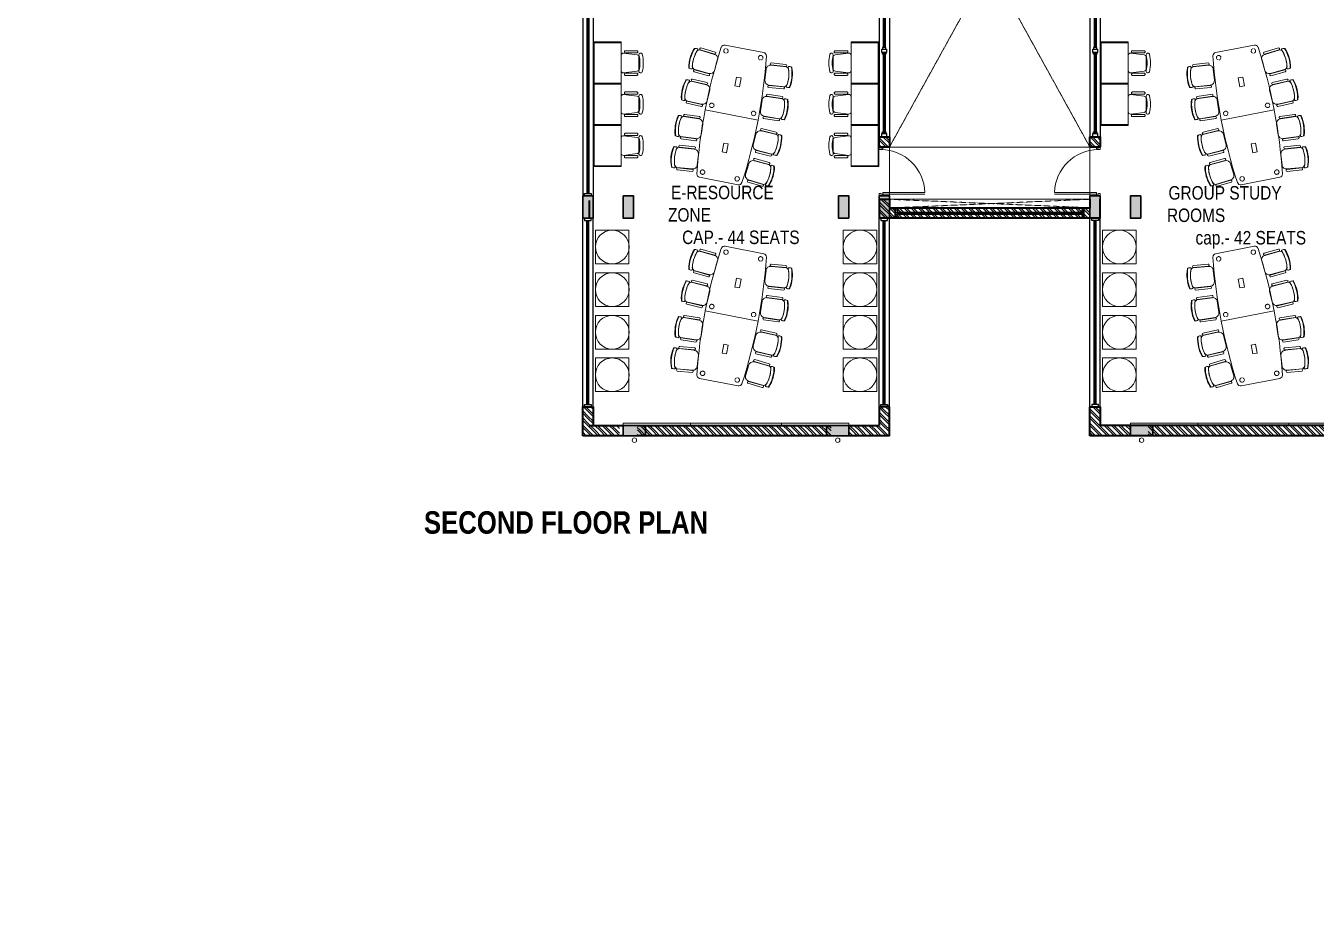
# Model space of a CAD drawing. Header units: inches. Extents: x 3461478 to 3553662, y 1119443 to 1186010.
# Drawn here: x 3461478 to 3490228, y 1119443 to 1139200 of the extents above; entities that cross this region are included whole.
import ezdxf

# ---------------------------------------------------------------- set-up
doc = ezdxf.new("R2010")
doc.units = ezdxf.units.IN
doc.header["$LTSCALE"] = 5
doc.header["$MEASUREMENT"] = 0
for name, pattern in [('1044 - Mafoi - Base File$0$DASHED2', [0.375, 0.25, -0.125]), ('DASHED2', [0.375, 0.25, -0.125]), ('HIDDEN', [0.375, 0.25, -0.125])]:
    doc.linetypes.add(name, pattern=pattern)
doc.layers.get('0').update_dxf_attribs({"lineweight": 13})
for name, color, linetype, lineweight in [('door', 3, 'Continuous', 9), ('ele', 51, 'Continuous', 18), ('furniture', 95, 'Continuous', 18), ('hatch', 8, 'Continuous', 9), ('hidden', 8, 'HIDDEN', 13), ('S-Concrete', 6, 'Continuous', 30), ('steps', 25, 'Continuous', 9), ('text', 190, 'Continuous', 20), ('wall', 1, 'Continuous', 40), ('x', 241, 'Continuous', 18)]:
    doc.layers.add(name, color=color, linetype=linetype, lineweight=lineweight)
doc.layers.add('win', color=4, linetype='Continuous')
doc.styles.get("Standard").update_dxf_attribs({"font": 'swissc.ttf', "height": 350})
pattern_1 = [(135, (3301684.02, 1678929.29), (-79.549513, -79.549513), []), (135, (3301684.02, 1678982.33), (-79.549513, -79.549513), [])]
pattern_2 = [(135, (3572764.58, 1299451.98), (-79.54951, -79.54951), []), (135, (3572764.58, 1299505.01), (-79.54951, -79.54951), [])]

# ---------------------------------------------------------------- blocks, each defined once
blk = doc.blocks.new('ergerg')
at = {"layer": 'win', "color": 2, "lineweight": 60}
for p, q in [((-540364, -109208), (-542090, -109208)), ((-538483, -109208), (-540209, -109208)), ((-536601, -109208), (-538328, -109208)), ((-534720, -109208), (-536446, -109208))]:
    blk.add_line(p, q, dxfattribs=at)
at = {"layer": 'win'}
for points in [[(-534605, -109093), (-542205, -109093)], [(-534605, -109323), (-542205, -109323)]]:
    blk.add_lwpolyline(points, dxfattribs=at)
for points in [[(-542130, -109158), (-542130, -109258), (-542205, -109258), (-542205, -109158)], [(-542130, -109171), (-542090, -109171), (-542090, -109246), (-542130, -109246)], [(-540364, -109171), (-540324, -109171), (-540324, -109246), (-540364, -109246)], [(-540249, -109158), (-540249, -109258), (-540324, -109258), (-540324, -109158)], [(-540209, -109171), (-540249, -109171), (-540249, -109246), (-540209, -109246)], [(-538443, -109171), (-538483, -109171), (-538483, -109246), (-538443, -109246)], [(-538368, -109158), (-538368, -109258), (-538443, -109258), (-538443, -109158)], [(-538368, -109171), (-538328, -109171), (-538328, -109246), (-538368, -109246)], [(-536601, -109171), (-536561, -109171), (-536561, -109246), (-536601, -109246)], [(-536486, -109158), (-536486, -109258), (-536561, -109258), (-536561, -109158)], [(-536446, -109171), (-536486, -109171), (-536486, -109246), (-536446, -109246)], [(-534680, -109171), (-534720, -109171), (-534720, -109246), (-534680, -109246)], [(-534605, -109158), (-534605, -109258), (-534680, -109258), (-534680, -109158)]]:
    blk.add_lwpolyline(points, close=True, dxfattribs=at)
blk = doc.blocks.new('w6')
at = {"layer": 'win', "color": 2, "lineweight": 60}
blk.add_line((-503968, -64799), (-499868, -64799), dxfattribs=at)
at = {"layer": 'win'}
for points in [[(-504018, -64684), (-499818, -64684)], [(-504018, -64724), (-503968, -64724), (-503968, -64874), (-504018, -64874)], [(-504018, -64914), (-499818, -64914)], [(-499818, -64724), (-499868, -64724), (-499868, -64874), (-499818, -64874)]]:
    blk.add_lwpolyline(points, dxfattribs=at)
blk = doc.blocks.new('col 400 x 230')
at = {"layer": 'hatch'}
blk.add_hatch(color=256, dxfattribs=at).paths.add_polyline_path([(230, -500), (230, 0), (0, 0), (0, -500)])
at = {"layer": 'S-Concrete'}
blk.add_lwpolyline([(230, -500), (230, 0), (0, 0), (0, -500)], close=True, dxfattribs=at)
blk = doc.blocks.new('LIBRARY COLUMNS - 26.07.10')
at = {"layer": 'S-Concrete', "rotation": 270}
for p in [(225217, 252626), (225217, 251726), (225217, 246926), (225217, 246026), (225217, 241326), (225217, 240426)]:
    blk.add_blockref('col 400 x 230', p, dxfattribs=at)
at = {"layer": 'S-Concrete'}
for p in [(219872, 251726), (219872, 247196), (219872, 240426)]:
    blk.add_blockref('col 400 x 230', p, dxfattribs=at)
blk = doc.blocks.new('CH2')
at = {"linetype": 'ByBlock'}
for points in [[(175, -97, 1), (194, -25, 0.127017), (-194, -25, 1), (-175, -97, -0.127017)], [(-255, -122), (-245, -122, -0.414214), (-225, -142), (-225, -402, -0.414214), (-245, -422), (-255, -422, -0.414214), (-275, -402), (-275, -142, -0.414214)], [(131, -97), (-131, -97, 0.378242), (-180, -141), (-218, -441, 0.451123), (-168, -497), (168, -497, 0.451123), (218, -441), (180, -141, 0.378242)], [(255, -122), (245, -122, 0.414214), (225, -142), (225, -402, 0.414214), (245, -422), (255, -422, 0.414214), (275, -402), (275, -142, 0.414214)]]:
    blk.add_lwpolyline(points, format="xyb", close=True, dxfattribs=at)
blk = doc.blocks.new('WEGHWERH')
at = {"layer": 'furniture'}
for points in [[(340672, 248130), (340652, 248130), (340652, 247530), (340672, 247530)], [(340672, 248130), (341572, 248130), (341572, 247530), (340672, 247530)], [(341592, 247530), (341572, 247530), (341572, 248130), (341592, 248130)], [(340652, 247530), (341592, 247530), (341592, 247510), (340652, 247510)]]:
    blk.add_lwpolyline(points, close=True, dxfattribs=at)
blk.add_blockref('CH2', (341122, 248627), dxfattribs=at)
blk = doc.blocks.new('lib d3')
at = {"layer": 'door', "color": 5}
for p, q in [((-486823, -55923), (-486823, -55968)), ((-486755, -55923), (-486823, -55923)), ((-486823, -55968), (-486787, -55968)), ((-486787, -55954), (-486787, -55968)), ((-486755, -55954), (-486787, -55954)), ((-486755, -55923), (-486755, -55954)), ((-486823, -56778), (-486787, -56778)), ((-486823, -56823), (-486823, -56778)), ((-486755, -56823), (-486823, -56823)), ((-486787, -56791), (-486787, -56778)), ((-486755, -56791), (-486787, -56791)), ((-486755, -56760), (-486755, -56791)), ((-486755, -56823), (-486755, -56791))]:
    blk.add_line(p, q, dxfattribs=at)
at = {"layer": 'door', "color": 5, "lineweight": 18}
for p, q in [((-486755, -56760), (-485977, -56760)), ((-486755, -56791), (-485977, -56791))]:
    blk.add_line(p, q, dxfattribs=at)
at = {"layer": 'door'}
blk.add_arc((-486787, -56778), 810, 1.2733, 90, dxfattribs=at)
blk = doc.blocks.new('10seater')
at = {"layer": 'furniture', "ltscale": 10}
for p, q in [((-14619, -45133), (-14619, -44258)), ((-13119, -44095), (-13119, -45295)), ((-11619, -44258), (-11619, -45133))]:
    blk.add_line(p, q, dxfattribs=at)
for points in [[(-13969, -44645), (-13769, -44645), (-13769, -44745), (-13969, -44745)], [(-12269, -44645), (-12469, -44645), (-12469, -44745), (-12269, -44745)]]:
    blk.add_lwpolyline(points, close=True, dxfattribs=at)
at = {"layer": 'furniture', "linetype": '1044 - Mafoi - Base File$0$DASHED2'}
for centre in [(-14494, -44302), (-12994, -44221), (-11744, -44302), (-14494, -45089), (-12994, -45170), (-11744, -45089)]:
    blk.add_circle(centre, 50, dxfattribs=at)
at = {"layer": 'furniture', "ltscale": 10}
for centre, radius, start, end in [((-14544, -44258), 75, 100.2345, 180), ((-13119, -55827), 11732, 82.9577, 97.0423), ((-11694, -44258), 75, 0, 79.7655), ((-14544, -45133), 75, 180, 259.7655), ((-11694, -45133), 75, 280.2345, 0), ((-13119, -33564), 11732, 262.9577, 277.0423)]:
    blk.add_arc(centre, radius, start, end, dxfattribs=at)
blk = doc.blocks.new('PCH-7002')
at = {"layer": 'furniture', "ltscale": 10}
for p, q in [((-230, -110), (-234, -102)), ((-232, -63), (-230, -45)), ((231, -101), (226, -109)), ((231, -45), (232, -63))]:
    blk.add_line(p, q, dxfattribs=at)
for points in [[(-275, -170), (-275, -504, 0.852923), (-230, -504), (-230, -167, 0.927767), (-275, -170, 0.846265)], [(-222, -495), (-222, -503, 0.415681), (-127, -600), (122, -600, 0.405093), (222, -503), (222, -495), (225, -150, 0.299066), (145, -95, 0.10223), (-145, -95, 0.299471), (-225, -150), (-222, -503)], [(275, -170), (275, -504, -0.852923), (230, -504), (230, -167, -0.927767), (275, -170, -0.846265)]]:
    blk.add_lwpolyline(points, format="xyb", dxfattribs=at)
for centre, radius, start, end in [((-166, -86), 70.2, 160.9899, 193.0739), ((0, -796), 786, 72.8867, 106.9841), ((-215, -45), 15, 107.1294, 180), ((-220, -99), 15, 229.0423, 275.6572), ((0, -796), 796, 74.0279, 105.9721), ((0, -806), 726, 72.4725, 107.5275), ((217, -98), 15, 264.3816, 310.9577), ((211, -50), 20.8, 13.71, 67.6587), ((163, -80), 71.5, 343.1435, 13.8125)]:
    blk.add_arc(centre, radius, start, end, dxfattribs=at)
blk = doc.blocks.new('beanb')
at = {"layer": 'furniture'}
blk.add_lwpolyline([(3499697, 1128452), (3499697, 1129202), (3498948, 1129202), (3498948, 1128452)], close=True, dxfattribs=at)
blk.add_circle((3499322, 1128827), 375, dxfattribs=at)

msp = doc.modelspace()

# ---------------------------------------------------------------- hatches: boundary and pattern name
at = {"layer": 'hatch'}
h = msp.add_hatch(dxfattribs=at)
h.set_pattern_fill('ANSI32', color=256, scale=300, angle=90, style=0)
h.set_pattern_definition(pattern_1)
h.paths.add_polyline_path([(3491788, 1130709), (3491788, 1130294), (3491903, 1130294), (3491903, 1130709)])
h.paths.add_polyline_path([(3491903, 1130709), (3491903, 1130294), (3492018, 1130294), (3492018, 1130709)])
h.paths.add_polyline_path([(3485188, 1130709), (3485188, 1130294), (3485303, 1130294), (3485303, 1130709)])
h.paths.add_polyline_path([(3485303, 1130709), (3485303, 1130294), (3485418, 1130294), (3485418, 1130709)])
h.paths.add_polyline_path([(3485188, 1130179), (3485188, 1130064), (3486088, 1130064), (3486088, 1130179)])
h.paths.add_polyline_path([(3485188, 1130294), (3485188, 1130179), (3486088, 1130179), (3486088, 1130294)])
h.paths.add_polyline_path([(3486488, 1130179), (3486488, 1130064), (3490718, 1130064), (3490718, 1130179)])
h.paths.add_polyline_path([(3486488, 1130294), (3486488, 1130179), (3490718, 1130179), (3490718, 1130294)])
h.paths.add_polyline_path([(3491118, 1130294), (3491118, 1130179), (3492018, 1130179), (3492018, 1130294)])
h.paths.add_polyline_path([(3491118, 1130179), (3491118, 1130064), (3492018, 1130064), (3492018, 1130179)])
h.paths.add_polyline_path([(3492293, 1148688), (3492293, 1148878), (3492035, 1148878), (3492035, 1148688)], flags=9)
h.paths.add_polyline_path([(3492048, 1148673), (3492048, 1148893), (3491796, 1148893), (3491796, 1148673)], flags=9)
h.paths.add_polyline_path([(3477775, 1128715), (3476745, 1128715), (3476745, 1129165), (3477775, 1129165)], flags=9)
h.paths.add_polyline_path([(3483428, 1128715), (3482478, 1128715), (3482478, 1129165), (3483428, 1129165)], flags=9)
h.paths.add_polyline_path([(3489078, 1128715), (3488128, 1128715), (3488128, 1129165), (3489078, 1129165)], flags=9)
h.paths.add_polyline_path([(3494728, 1128715), (3493778, 1128715), (3493778, 1129165), (3494728, 1129165)], flags=9)
h.paths.add_polyline_path([(3484960, 1132465), (3484960, 1132654), (3484707, 1132654), (3484707, 1132465)], flags=9)
h.paths.add_polyline_path([(3484716, 1132429), (3484716, 1132690), (3484464, 1132690), (3484464, 1132429)], flags=9)
h.paths.add_polyline_path([(3492687, 1132363), (3492687, 1132552), (3492435, 1132552), (3492435, 1132363)], flags=9)
h.paths.add_polyline_path([(3492443, 1132327), (3492443, 1132588), (3492191, 1132588), (3492191, 1132327)], flags=9)
h.paths.add_polyline_path([(3496490, 1132478), (3496490, 1132666), (3496238, 1132666), (3496238, 1132478)], flags=9)
h.paths.add_polyline_path([(3496246, 1132441), (3496246, 1132703), (3495994, 1132703), (3495994, 1132441)], flags=9)
h.paths.add_polyline_path([(3481200, 1132243), (3481200, 1132432), (3480947, 1132432), (3480947, 1132243)], flags=9)
h.paths.add_polyline_path([(3480956, 1132207), (3480956, 1132468), (3480704, 1132468), (3480704, 1132207)], flags=9)
h.paths.add_polyline_path([(3488842, 1124429), (3488842, 1124908), (3488354, 1124908), (3488354, 1124429)], flags=9)
h.paths.add_polyline_path([(3488834, 1125654), (3488834, 1126105), (3488362, 1126105), (3488362, 1125654)], flags=9)
h.paths.add_polyline_path([(3499623, 1148758), (3499623, 1149292), (3499998, 1149292), (3499998, 1148758)], flags=9)
h.paths.add_polyline_path([(3476655, 1145374), (3476655, 1147867), (3477039, 1147867), (3477039, 1145374)], flags=9)
h.paths.add_polyline_path([(3497990, 1140845), (3497990, 1143518), (3498375, 1143518), (3498375, 1140845)], flags=9)
h.paths.add_polyline_path([(3486481, 1140667), (3486481, 1143340), (3486867, 1143340), (3486867, 1140667)], flags=9)
h.paths.add_polyline_path([(3478906, 1140824), (3478906, 1143497), (3479291, 1143497), (3479291, 1140824)], flags=9)
h.paths.add_polyline_path([(3471861, 1133465), (3471861, 1133883), (3472208, 1133883), (3472208, 1133465)], flags=9)
h.paths.add_polyline_path([(3468566, 1131098), (3468566, 1133901), (3468952, 1133901), (3468952, 1131098)], flags=9)
h.paths.add_polyline_path([(3489674, 1152865), (3489674, 1154464), (3489917, 1154464), (3489917, 1152865)], flags=9)
h.paths.add_polyline_path([(3505840, 1147963), (3505840, 1149562), (3506082, 1149562), (3506082, 1147963)], flags=9)
h.paths.add_polyline_path([(3489291, 1152177), (3489291, 1154224), (3489667, 1154224), (3489667, 1152177)], flags=9)
h.paths.add_polyline_path([(3505451, 1147141), (3505451, 1149200), (3505831, 1149200), (3505831, 1147141)], flags=9)
h.paths.add_polyline_path([(3472983, 1133727), (3472983, 1134264), (3473358, 1134264), (3473358, 1133727)], flags=9)
h.paths.add_polyline_path([(3469135, 1131159), (3469138, 1133571), (3470395, 1133570), (3470391, 1131157)], flags=9)
h.paths.add_polyline_path([(3471243, 1133727), (3471243, 1134239), (3471623, 1134239), (3471623, 1133727)], flags=9)
h.paths.add_polyline_path([(3501494, 1150789), (3501494, 1152388), (3501738, 1152388), (3501738, 1150789)], flags=9)
h.paths.add_polyline_path([(3494303, 1148261), (3494303, 1149859), (3494545, 1149859), (3494545, 1148261)], flags=9)
h.paths.add_polyline_path([(3498977, 1151103), (3498977, 1152702), (3499220, 1152702), (3499220, 1151103)], flags=9)
h.paths.add_polyline_path([(3496423, 1151076), (3496423, 1152556), (3496666, 1152556), (3496666, 1151076)], flags=9)
h.paths.add_polyline_path([(3491969, 1150705), (3491969, 1152186), (3492212, 1152186), (3492212, 1150705)], flags=9)
h.paths.add_polyline_path([(3498602, 1151309), (3498602, 1152075), (3498982, 1152075), (3498982, 1151309)], flags=9)
h.paths.add_polyline_path([(3493457, 1148181), (3493457, 1149906), (3494264, 1149906), (3494264, 1148181)], flags=9)
h.paths.add_polyline_path([(3495594, 1151130), (3495594, 1152393), (3496401, 1152393), (3496401, 1151130)], flags=9)
h.paths.add_polyline_path([(3491091, 1150720), (3491091, 1151982), (3491897, 1151982), (3491897, 1150720)], flags=9)
h.paths.add_polyline_path([(3481147, 1149648), (3481147, 1151172), (3481533, 1151172), (3481533, 1149648)], flags=9)
h.paths.add_polyline_path([(3491169, 1136338), (3491169, 1137937), (3491412, 1137937), (3491412, 1136338)], flags=9)
h.paths.add_polyline_path([(3506190, 1127483), (3506190, 1128058), (3506903, 1128058), (3506903, 1127483)], flags=9)
h.paths.add_polyline_path([(3470762, 1127364), (3470762, 1128059), (3471474, 1128059), (3471474, 1127364)], flags=9)
h.paths.add_polyline_path([(3501935, 1127399), (3501935, 1128142), (3502671, 1128142), (3502671, 1127399)], flags=9)
h.paths.add_polyline_path([(3497147, 1127452), (3497147, 1127928), (3497859, 1127928), (3497859, 1127452)], flags=9)
h.paths.add_polyline_path([(3490647, 1127516), (3490647, 1128025), (3491359, 1128025), (3491359, 1127516)], flags=9)
h.paths.add_polyline_path([(3485847, 1127464), (3485847, 1128101), (3486559, 1128101), (3486559, 1127464)], flags=9)
h.paths.add_polyline_path([(3479335, 1127420), (3479335, 1128121), (3480071, 1128121), (3480071, 1127420)], flags=9)
h.paths.add_polyline_path([(3474462, 1127429), (3474462, 1127951), (3475174, 1127951), (3475174, 1127429)], flags=9)
h.paths.add_polyline_path([(3463437, 1130547), (3463997, 1130547), (3463997, 1129811), (3463437, 1129811)], flags=9)
h.paths.add_polyline_path([(3461478, 1154112), (3462038, 1154112), (3462038, 1153388), (3461478, 1153388)], flags=9)
h.paths.add_polyline_path([(3463271, 1154977), (3463630, 1154977), (3463630, 1154264), (3463271, 1154264)], flags=9)
h.paths.add_polyline_path([(3463296, 1135553), (3463835, 1135553), (3463835, 1134828), (3463296, 1134828)], flags=9)
h.paths.add_polyline_path([(3463300, 1140359), (3463830, 1140359), (3463830, 1139623), (3463300, 1139623)], flags=9)
h.paths.add_polyline_path([(3463291, 1145153), (3463839, 1145153), (3463839, 1144428), (3463291, 1144428)], flags=9)
h.paths.add_polyline_path([(3463280, 1148453), (3463850, 1148453), (3463850, 1147728), (3463280, 1147728)], flags=9)
h.paths.add_polyline_path([(3463288, 1153259), (3463843, 1153259), (3463843, 1152523), (3463288, 1152523)], flags=9)
h.paths.add_polyline_path([(3489023, 1149799), (3489023, 1151280), (3489266, 1151280), (3489266, 1149799)], flags=9)
h.paths.add_polyline_path([(3488564, 1149269), (3488564, 1151638), (3488950, 1151638), (3488950, 1149269)], flags=9)
h.paths.add_polyline_path([(3487517, 1144680), (3487520, 1147093), (3488777, 1147091), (3488773, 1144678)], flags=9)
h.paths.add_polyline_path([(3498697, 1136613), (3498697, 1138254), (3498939, 1138254), (3498939, 1136613)], flags=9)
h.paths.add_polyline_path([(3497837, 1136401), (3497837, 1138861), (3498642, 1138861), (3498642, 1136401)], flags=9)
h.paths.add_polyline_path([(3478368, 1138689), (3478368, 1140287), (3478610, 1140287), (3478610, 1138689)], flags=9)
h.paths.add_polyline_path([(3490175, 1136116), (3490175, 1138576), (3490981, 1138576), (3490981, 1136116)], flags=9)
h.paths.add_polyline_path([(3477455, 1138319), (3477455, 1140779), (3478260, 1140779), (3478260, 1138319)], flags=9)
h.paths.add_polyline_path([(3501885, 1150567), (3502207, 1150567), (3502207, 1150342), (3501885, 1150342)], flags=9)
h.paths.add_polyline_path([(3503730, 1151939), (3504007, 1151939), (3504007, 1151710), (3503730, 1151710)], flags=9)
h.paths.add_polyline_path([(3502244, 1151302), (3502533, 1151302), (3502533, 1151071), (3502244, 1151071)], flags=9)
h.paths.add_polyline_path([(3504644, 1151334), (3504927, 1151334), (3504927, 1151102), (3504644, 1151102)], flags=9)
h.paths.add_polyline_path([(3504644, 1151943), (3504929, 1151943), (3504929, 1151712), (3504644, 1151712)], flags=9)
h.paths.add_polyline_path([(3501923, 1151686), (3502212, 1151686), (3502212, 1151461), (3501923, 1151461)], flags=9)
h.paths.add_polyline_path([(3501214, 1151259), (3501520, 1151259), (3501520, 1151031), (3501214, 1151031)], flags=9)
h.paths.add_polyline_path([(3481936, 1145351), (3481936, 1147780), (3482743, 1147780), (3482743, 1145351)], flags=9)
h.paths.add_polyline_path([(3483208, 1145918), (3483208, 1147439), (3483600, 1147439), (3483600, 1145918)], flags=9)
h.paths.add_polyline_path([(3477907, 1149810), (3477907, 1151337), (3478150, 1151337), (3478150, 1149810)], flags=9)
h.paths.add_polyline_path([(3504379, 1153893), (3501966, 1153890), (3501964, 1155146), (3504377, 1155150)], flags=9)
h.paths.add_polyline_path([(3477442, 1149560), (3477442, 1151463), (3477826, 1151463), (3477826, 1149560)], flags=9)
h.paths.add_polyline_path([(3489684, 1145723), (3490221, 1145723), (3490221, 1145348), (3489684, 1145348)], flags=9)
h.paths.add_polyline_path([(3516634, 1153449), (3516634, 1159798), (3518294, 1159798), (3518294, 1153449)], flags=9)
h.paths.add_polyline_path([(3514016, 1153496), (3514016, 1161776), (3516303, 1161776), (3516303, 1153496)], flags=9)
h.paths.add_polyline_path([(3513642, 1153485), (3513642, 1155958), (3514864, 1155958), (3514864, 1153485)], flags=9)
h.paths.add_polyline_path([(3517468, 1141291), (3517468, 1144407), (3518306, 1144407), (3518306, 1141291)], flags=9)
h.paths.add_polyline_path([(3516543, 1141291), (3516543, 1146069), (3517460, 1146069), (3517460, 1141291)], flags=9)
h.paths.add_polyline_path([(3517576, 1134844), (3517576, 1138226), (3518476, 1138226), (3518476, 1134844)], flags=9)
h.paths.add_polyline_path([(3514496, 1119443), (3514496, 1133664), (3518439, 1133664), (3518439, 1119443)], flags=9)
h.paths.add_polyline_path([(3515590, 1141227), (3515590, 1149375), (3516428, 1149375), (3516428, 1141227)], flags=9)
h = msp.add_hatch(dxfattribs=at)
h.set_pattern_fill('ANSI32', color=256, scale=300, angle=90, style=0)
h.set_pattern_definition([(135, (3675899.04, 805052.86), (-79.549513, -79.549513), []), (135, (3675899.04, 805105.89), (-79.549513, -79.549513), [])])
h.paths.add_polyline_path([(3485188, 1136724), (3485188, 1136494), (3485418, 1136494), (3485418, 1136724)])
h.paths.add_polyline_path([(3480488, 1136724), (3480488, 1136524), (3480488, 1136494), (3480718, 1136494), (3480718, 1136724), (3480634, 1136724), (3480568, 1136724)])
h.paths.add_polyline_path([(3485188, 1135109), (3485188, 1135139), (3480718, 1135139), (3480718, 1135334), (3480588, 1135339), (3480488, 1135339), (3480488, 1135109)])
h.paths.add_polyline_path([(3485326, 1135109), (3485303, 1135159), (3485280, 1135109)])
h.paths.add_polyline_path([(3485188, 1134909), (3485188, 1135109), (3480488, 1135109), (3480488, 1134909)])
h = msp.add_hatch(dxfattribs=at)
h.set_pattern_fill('ANSI32', color=256, scale=300, angle=90, style=0)
h.set_pattern_definition(pattern_2)
h.paths.add_polyline_path([(3473888, 1130709), (3473888, 1130294), (3474003, 1130294), (3474003, 1130709)])
h = msp.add_hatch(dxfattribs=at)
h.set_pattern_fill('ANSI32', color=256, scale=300, angle=90, style=0)
h.set_pattern_definition(pattern_2)
h.paths.add_polyline_path([(3474003, 1130709), (3474003, 1130294), (3474118, 1130294), (3474118, 1130709)])
h = msp.add_hatch(dxfattribs=at)
h.set_pattern_fill('ANSI32', color=256, scale=300, angle=90, style=0)
h.set_pattern_definition(pattern_1)
h.paths.add_polyline_path([(3480488, 1130709), (3480488, 1130294), (3480603, 1130294), (3480603, 1130709)])
h = msp.add_hatch(dxfattribs=at)
h.set_pattern_fill('ANSI32', color=256, scale=300, angle=90, style=0)
h.set_pattern_definition(pattern_1)
h.paths.add_polyline_path([(3480603, 1130709), (3480603, 1130294), (3480718, 1130294), (3480718, 1130709)])
h = msp.add_hatch(dxfattribs=at)
h.set_pattern_fill('ANSI32', color=256, scale=300, angle=90, style=0)
h.set_pattern_definition(pattern_2)
h.paths.add_polyline_path([(3473888, 1130294), (3473888, 1130179), (3474703, 1130179), (3474703, 1130294), (3473965, 1130294), (3473965, 1130292), (3473913, 1130292), (3473913, 1130294)])
h = msp.add_hatch(dxfattribs=at)
h.set_pattern_fill('ANSI32', color=256, scale=300, angle=90, style=0)
h.set_pattern_definition(pattern_2)
h.paths.add_polyline_path([(3473888, 1130179), (3473888, 1130064), (3474703, 1130064), (3474703, 1130179)])
h = msp.add_hatch(dxfattribs=at)
h.set_pattern_fill('ANSI32', color=256, scale=300, angle=90, style=0)
h.set_pattern_definition(pattern_1)
h.paths.add_polyline_path([(3475103, 1130294), (3475103, 1130179), (3479418, 1130179), (3479418, 1130294)])
h = msp.add_hatch(dxfattribs=at)
h.set_pattern_fill('ANSI32', color=256, scale=300, angle=90, style=0)
h.set_pattern_definition(pattern_1)
h.paths.add_polyline_path([(3475103, 1130179), (3475103, 1130064), (3479418, 1130064), (3479418, 1130179)])
h = msp.add_hatch(dxfattribs=at)
h.set_pattern_fill('ANSI32', color=256, scale=300, angle=90, style=0)
h.set_pattern_definition(pattern_1)
h.paths.add_polyline_path([(3479818, 1130294), (3479818, 1130179), (3480718, 1130179), (3480718, 1130294), (3480635, 1130294), (3480570, 1130294)])
h = msp.add_hatch(dxfattribs=at)
h.set_pattern_fill('ANSI32', color=256, scale=300, angle=90, style=0)
h.set_pattern_definition(pattern_1)
h.paths.add_polyline_path([(3479818, 1130179), (3479818, 1130064), (3480718, 1130064), (3480718, 1130179)])

# ---------------------------------------------------------------- linework, layer by layer
at = {"layer": 'ele'}
for p, q in [((3480718, 1136494), (3485188, 1136494)), ((3480718, 1136494), (3480718, 1135294)), ((3485188, 1136494), (3485188, 1135409)), ((3480588, 1135339), (3485188, 1135339))]:
    msp.add_line(p, q, dxfattribs=at)
at = {"layer": 'furniture'}
for points in [[(3478318, 1130344), (3474788, 1130344), (3474788, 1130294), (3476288, 1130294), (3476288, 1130344), (3474788, 1130344)], [(3478318, 1130344), (3474788, 1130344), (3474788, 1130294), (3476288, 1130294), (3476288, 1130344), (3474788, 1130344)], [(3479818, 1130344), (3478318, 1130344), (3478318, 1130294), (3479818, 1130294), (3479818, 1130344)], [(3489618, 1130344), (3486088, 1130344), (3486088, 1130294), (3487588, 1130294), (3487588, 1130344), (3486088, 1130344)], [(3489618, 1130344), (3486088, 1130344), (3486088, 1130294), (3487588, 1130294), (3487588, 1130344), (3486088, 1130344)], [(3487588, 1130294), (3489632, 1130294)], [(3491118, 1130344), (3489618, 1130344), (3489618, 1130294), (3491118, 1130294), (3491118, 1130344)]]:
    msp.add_lwpolyline(points, dxfattribs=at)
at = {"layer": 'hidden', "linetype": 'DASHED2'}
for p, q in [((3485188, 1144594), (3480718, 1136494)), ((3485188, 1136494), (3480718, 1144594)), ((3480588, 1135339), (3485188, 1135145)), ((3485188, 1135334), (3480718, 1135139))]:
    msp.add_line(p, q, dxfattribs=at)
at = {"layer": 'steps'}
for centre in [(3475038, 1129964), (3479568, 1129964), (3486338, 1129964)]:
    msp.add_circle(centre, 50, dxfattribs=at)
at = {"layer": 'wall'}
for p, q in [((3480488, 1136494), (3480488, 1136724)), ((3480488, 1136724), (3480718, 1136724)), ((3480718, 1136494), (3480488, 1136494)), ((3480718, 1136724), (3480718, 1136494)), ((3485188, 1136494), (3485188, 1136724)), ((3485188, 1136724), (3485418, 1136724)), ((3485418, 1136494), (3485188, 1136494)), ((3485418, 1136724), (3485418, 1136494)), ((3480488, 1135339), (3480488, 1134909)), ((3480488, 1135339), (3480718, 1135339)), ((3480718, 1135339), (3480718, 1135139)), ((3485188, 1135339), (3485188, 1135139)), ((3485418, 1134909), (3485418, 1135339)), ((3474033, 1135308), (3474033, 1134908)), ((3485188, 1135139), (3480703, 1135139)), ((3480853, 1134909), (3480853, 1135139)), ((3485053, 1134909), (3485053, 1135139)), ((3485418, 1134909), (3480488, 1134909)), ((3473888, 1130064), (3473888, 1130709)), ((3473888, 1130709), (3474118, 1130709)), ((3474118, 1130709), (3474118, 1130294)), ((3480488, 1130709), (3480488, 1130294)), ((3480718, 1130709), (3480488, 1130709)), ((3480718, 1130064), (3480718, 1130709)), ((3485188, 1130064), (3485188, 1130709)), ((3485188, 1130709), (3485418, 1130709)), ((3485418, 1130709), (3485418, 1130294)), ((3474033, 1130294), (3474788, 1130294)), ((3475103, 1130294), (3479418, 1130294)), ((3479818, 1130294), (3480488, 1130294)), ((3491788, 1130294), (3485418, 1130294)), ((3474788, 1130064), (3473888, 1130064)), ((3479418, 1130064), (3475103, 1130064)), ((3480718, 1130064), (3479818, 1130064)), ((3492018, 1130064), (3485188, 1130064))]:
    msp.add_line(p, q, dxfattribs=at)

# ---------------------------------------------------------------- block references
at = {"layer": 'furniture'}
for name, p, rotation in [('WEGHWERH', (3226610, 1479493), 270), ('10seater', (3435813, 1158583), 79.05214730129536), ('WEGHWERH', (3237910, 1479493), 270), ('PCH-7002', (3489626, 1138489), 286.0391686786237), ('PCH-7002', (3478555, 1138049), 264.1434632812142), ('WEGHWERH', (3226610, 1478573), 270), ('WEGHWERH', (3237910, 1478573), 270), ('PCH-7002', (3489802, 1137784), 283.3167184683188), ('PCH-7002', (3478455, 1137329), 261.4210130709095), ('PCH-7002', (3475949, 1136980), 81.42101307090941), ('WEGHWERH', (3226610, 1477653), 270), ('PCH-7002', (3487606, 1136526), 103.3167184683189), ('PCH-7002', (3475853, 1136281), 84.14346328121435), ('PCH-7002', (3487779, 1135841), 106.0391686786237), ('10seater', (3435813, 1154099), 79.05214730129536), ('PCH-7002', (3489626, 1134005), 286.0391686786237), ('PCH-7002', (3478555, 1133565), 264.1434632812142), ('PCH-7002', (3489802, 1133300), 283.3167184683188), ('PCH-7002', (3478455, 1132845), 261.4210130709095), ('PCH-7002', (3475949, 1132496), 81.42101307090941), ('PCH-7002', (3487606, 1132042), 103.3167184683189), ('PCH-7002', (3475853, 1131797), 84.14346328121435), ('PCH-7002', (3487779, 1131357), 106.0391686786237)]:
    msp.add_blockref(name, p, dxfattribs=dict(at, rotation=rotation))
at = {"layer": 'furniture', "xscale": -1}
for name, p, rotation in [('WEGHWERH', (3727996, 1479493), 90), ('10seater', (3530093, 1158583), 280.9478526987047), ('PCH-7002', (3476280, 1138489), 73.96083132137633), ('PCH-7002', (3487351, 1138049), 95.85653671878582), ('PCH-7002', (3476104, 1137784), 76.68328153168122), ('WEGHWERH', (3727996, 1478573), 90), ('PCH-7002', (3487451, 1137329), 98.57898692909046), ('PCH-7002', (3489957, 1136980), 278.5789869290906), ('PCH-7002', (3478300, 1136526), 256.6832815316811), ('WEGHWERH', (3727996, 1477653), 90), ('PCH-7002', (3490053, 1136281), 275.8565367187857), ('PCH-7002', (3478127, 1135841), 253.9608313213763), ('PCH-7002', (3476280, 1134005), 73.96083132137633), ('10seater', (3530093, 1154099), 280.9478526987047), ('PCH-7002', (3487351, 1133565), 95.85653671878582), ('PCH-7002', (3476104, 1133300), 76.68328153168122), ('PCH-7002', (3487451, 1132845), 98.57898692909046), ('PCH-7002', (3489957, 1132496), 278.5789869290906), ('PCH-7002', (3478300, 1132042), 256.6832815316811), ('PCH-7002', (3490053, 1131797), 275.8565367187857), ('PCH-7002', (3478127, 1131357), 253.9608313213763)]:
    msp.add_blockref(name, p, dxfattribs=dict(at, rotation=rotation))
for p in [(6973865, 5443), (6985165, 5443), (6973865, 4493), (6985165, 4493), (6973865, 3544), (6985165, 3544), (6973865, 2594), (6985165, 2594)]:
    msp.add_blockref('beanb', p, dxfattribs=at)
at = {"layer": 'furniture'}
for p in [(-19259, 5443), (-19259, 4493), (-19259, 3544), (-19259, 2594)]:
    msp.add_blockref('beanb', p, dxfattribs=at)
at = {"layer": 'S-Concrete', "rotation": 90}
msp.add_blockref('LIBRARY COLUMNS - 26.07.10', (3726514, 910192), dxfattribs=at)
msp.add_blockref('LIBRARY COLUMNS - 26.07.10', (3726514, 910192), dxfattribs=at)
at = {"layer": 'win', "xscale": -1}
for p, rotation in [((3409204, 635591), 90), ((3550102, 1634727), 270)]:
    msp.add_blockref('w6', p, dxfattribs=dict(at, rotation=rotation))
at = {"layer": 'win'}
for p, xscale, yscale, zscale in [((4067380, 1203912), 1.205555555570195, 1.205555555570195, 1.205555555570195), ((2898526, 1203912), -1.205555555570195, 1.205555555554406, 1.20555555555623)]:
    msp.add_blockref('lib d3', p, dxfattribs=dict(at, xscale=xscale, yscale=yscale, zscale=zscale))
msp.add_blockref('w6', (3984871, 1199824), dxfattribs=at)
at = {"layer": 'win', "rotation": 90}
for p in [(3409204, 1634727), (3415804, 1634727)]:
    msp.add_blockref('w6', p, dxfattribs=at)
at = {"layer": 'x', "rotation": 90}
for p in [(3371395, 1678929), (3376095, 1678929)]:
    msp.add_blockref('ergerg', p, dxfattribs=at)

# ---------------------------------------------------------------- texts
at = {"layer": 'text', "attachment_point": 1}
for s, insert, char_height, width in [('\\pi65.255;E-RESOURCE ZONE \\P\\pi314.61;CAP.- 44 SEATS', (3475787, 1135636), 300, 3108.69), ('\\pi33.927;GROUP STUDY ROOMS \\P\\pi636.07;cap.- 42 SEATS', (3486903, 1135627), 300, 3649.15), ('{\\fSwis721 Cn BT|b1|i0|c0|p34;SECOND FLOOR PLAN}', (3470349, 1128380), 500, 10906.08)]:
    msp.add_mtext(s, dxfattribs=dict(at, insert=insert, char_height=char_height, width=width))

doc.saveas('drawing.dxf')
